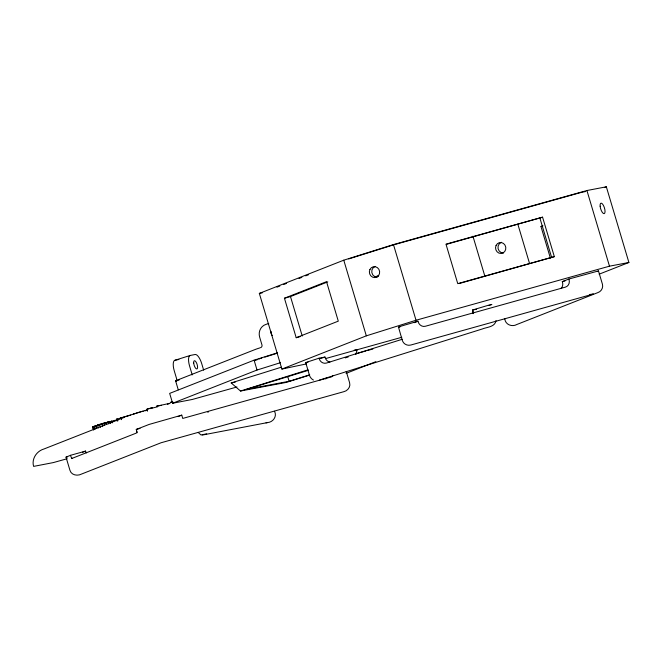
<?xml version="1.0" encoding="UTF-8"?>
<svg xmlns="http://www.w3.org/2000/svg" width="662" height="662" viewBox="0 0 662 662"><rect width="100%" height="100%" fill="white"/><g stroke="black" fill="none" stroke-linecap="round" stroke-linejoin="round"><path stroke-width="0.99" d="M496.02 320.582C495.085 327.136 486.736 327.078 482.085 329.047L319.382 380.112M355.825 354.418L357.248 349.561L354.228 350.132M346.226 371.39L349.586 382.669C350.91 386.774 347.682 390.928 343.652 391.738L161.056 442.762L81.492 474.075C77.429 476.259 71.289 475.175 69.94 470.301L66.018 457.144L70.503 455.307L85.597 451.095L85.837 451.914A2.574 1.059 74.4 0 0 86.259 452.949M402.306 340.409L398.499 327.16A22.177 0.852 -16.6 0 1 400.982 326.184L417.962 321.202L418.161 321.856A6.181 5.635 68.5 0 0 425.36 326.258L565.398 287.134A6.181 5.635 68.5 0 0 569.063 279.695L568.873 279.033L598.473 270.932L602.395 284.089C603.504 287.598 601.295 291.611 597.778 292.637L516.898 324.471C512.057 327.293 505.288 324.628 504.783 318.819M598.473 270.932L597.927 271.213M93.458 429.837L92.754 426.733L100.607 424.201M176.051 380.617L175.786 380.749A14.763 0.563 -16.6 0 0 175.72 380.931L177.201 380.683M309.609 375.71L305.687 362.553L319.051 358.192L325.001 357.058L325.199 357.72A6.181 5.784 79.2 0 0 329.916 362.073M71.488 458.601L72.232 458.236A2.574 1.059 74.4 0 1 70.751 456.135L70.503 455.307M147.221 409.902L116.082 419.41L116.818 419.336M114.203 420.751L115.047 420.32L101.443 423.945M306.572 363.885L281.896 369.065L259.339 293.407L343.768 260.183L393.468 244.584L586.929 190.524L606.342 186.808L628.9 262.475L599.16 274.176M276.989 287.151L279.861 286.025M283.684 284.519L286.555 283.386M298.984 278.495L301.855 277.37M305.678 275.864L308.55 274.73M284.437 298.231L326.523 281.673L338.29 321.144L296.204 337.711L284.437 298.231L290.477 296.551L327.773 281.871M604.423 187.569L606.342 186.808M446.345 244.361L542.567 217.177L554.334 256.649L459.105 283.559M550.387 258.13L540.978 226.553L542.89 225.8M176.415 380.468L255.962 349.197A14.763 0.563 -16.6 0 1 258.85 348.22L259.893 347.881M277.477 352.821L254.092 360.161L169.662 393.393L172.608 403.257L192.319 399.459L236.963 386.989M254.812 360.641L257.675 359.516M124.001 417.49L43.957 448.993C36.708 451.004 31.379 458.932 33.613 466.387L53.332 462.589L67.218 458.708M172.608 403.257L257.03 370.033L280.423 362.693M281.896 369.065L366.326 335.841L416.026 320.243L609.487 266.182L628.9 262.475M136.504 430.259L136.256 429.431L149.173 424.416L181.752 415.14L182.737 418.434L331.381 376.901A2.574 2.35 68.5 0 0 332.87 375.478M82.436 452.336L85.597 451.095M414.205 322.684L417.962 321.202M72.472 458.212L136.248 433.113A2.574 1.059 74.4 0 0 136.645 430.813L137.241 432.725M177.995 416.621L181.752 415.14M491.063 304.868L491.858 304.454A22.185 0.852 -16.6 0 0 489.557 304.901L472.519 310.023L473.595 313.639M561.004 288.475A6.181 5.635 68.5 0 0 562.493 282.277L562.295 281.623L568.873 279.033M346.077 373.376L375.826 361.675M120.385 418.086L130.704 415.107M109.71 422.099L110.389 421.851M134.361 413.676L133.36 414.106L133.906 414.031M97.364 425.269L98.216 424.971M172.749 401.544L170.316 402.471L172.426 401.908M489.086 305.554L490.194 305.182M260.605 347.658L261.035 347.459A2.234 2.085 79.1 0 0 261.953 344.894L259.653 337.157A10.302 9.64 79.2 0 1 265.917 324.405L268.755 323.511M348.709 258.925L393.327 244.923M176.473 380.758A2.574 0.927 72.6 0 0 176.464 378.217L174.255 370.819A10.302 3.699 72.6 0 1 174.967 360.244L190.284 355.436L195.133 354.501A10.302 3.699 72.6 0 1 201.728 363.67L203.656 370.141M176.282 380.865L179.344 379.856M264.833 357.116L276.642 353.409M146.964 409.19L152.243 407.751L146.964 409.19L147.552 411.168M309.791 375.031L286.298 382.404L240.488 391.027L231.179 382.934L281.35 367.187M149.96 408.653L157.647 406.774M97.769 425.385L100.616 424.499M102.511 423.903L109.147 421.826M93.987 426.717L96.892 425.807M102.709 423.986L110.455 421.57M167.412 404.242L169.29 403.655M320.466 358.481L325.001 357.058M402.165 339.3L326.54 363.033A6.181 5.784 79.2 0 1 319.25 358.845L319.051 358.192M345.258 357.894L348.204 356.975M240.488 391.027L308.012 369.835M308.194 370.372L246.86 389.248L289.145 381.287L309.551 374.882M206.652 433.85L200.975 434.951L198.319 432.559M202.241 435.066L267.415 422.604C272.984 422.306 277.32 416.456 274.523 411.251M104.555 425.012L103.967 423.043L99.548 424.383L100.434 427.346M136.033 413.138L140.774 411.739M104.356 423.076L107.641 422.182M394.32 244.65L580.806 192.534M542.567 217.177L445.981 244.162L457.748 283.634L554.334 256.649M540.978 226.553L542.699 226.065M374.725 276.832L378.705 275.723M376.074 276.757L378.068 276.203M296.204 337.711L300.515 336.503M562.295 281.623L565.224 280.804M325.423 358.614L401.817 337.272M356.015 353.723L365.937 350.951M367.923 350.397L372.88 349.006M136.256 429.431L140.03 428.38M207.653 412.12L208.621 411.88M399.98 326.945L398.383 327.251M67.607 456.838L66.018 457.144M142.065 411.408L143.215 411.135M259.339 293.407L262.301 292.836M174.967 360.244L178.864 359.491M581.799 192.261L585.671 191.517M472.519 310.023L476.491 309.27M231.179 382.934L235.209 382.173M266 422.869L267.415 422.604M170.167 403.249L156.53 406.203L161.478 405.31M145.135 410.771L146.774 410.473M589.486 294.532L593.442 294.002L410.845 345.018C407.56 345.994 403.803 344.223 402.529 341.038M313.44 380.062L311.413 378.664L309.833 376.339M305.687 362.553L305.753 362.594A22.185 0.852 -16.6 0 0 306.142 362.536M586.929 190.524L609.487 266.182M539.935 218.212L551.703 257.683M517.849 224.244L529.559 263.517M472.941 236.202L484.94 276.459M393.468 244.584L416.026 320.243M343.768 260.183L366.326 335.841M290.477 296.551L302.244 336.023M287.697 376.455L289.145 381.287M254.092 360.161L257.03 370.033M175.612 380.907L178.26 389.794M120.989 417.689L121.576 419.658M117.273 418.897L117.861 420.867M116.578 419.145L117.174 421.123M111.564 420.949L112.151 422.927M109.95 421.363L110.537 423.332M108.088 421.86L108.676 423.837M106.069 422.43L106.656 424.408M101.799 423.697L102.676 426.651M97.504 425.037L98.381 428M95.791 425.6L96.677 428.554M94.418 426.071L95.303 429.026M93.392 426.452L94.269 429.415M93.16 427.884L93.747 429.853M92.754 426.733L93.632 429.688M308.053 362.147A22.185 0.852 -16.6 0 1 307.358 362.304M503.418 253.016A5.495 5.131 79.2 0 1 501.465 242.292M377.141 277.146A5.495 5.139 79.2 0 1 375.329 266.397M472.718 310.685A6.181 5.784 79.2 0 1 472.933 313.424M258.908 359.061A14.763 0.563 -16.6 0 1 259.769 358.763M260.745 358.432A14.763 0.563 -16.6 0 1 261.788 358.084M192.046 374.982A2.574 0.91 72.6 0 0 191.781 373.409L189.572 366.003A10.302 3.699 72.6 0 1 190.284 355.436M272.289 335.444A4.295 4.022 79.2 0 1 271.064 331.331M326.424 377.522A2.574 2.35 68.5 0 1 325.712 378.97M496.086 245.42A5.495 5.131 79.2 0 0 501.01 253.472A5.495 5.131 79.2 0 0 504.982 245.081A5.495 5.131 79.2 0 0 496.086 245.42M600.128 206.196A5.495 1.953 72.6 0 0 604.183 213.652A5.495 1.953 72.6 0 0 603.396 205.344A5.495 1.953 72.6 0 0 600.128 206.196M369.934 269.484A5.495 5.139 79.2 0 0 374.758 277.601A5.495 5.139 79.2 0 0 378.854 269.268A5.495 5.139 79.2 0 0 369.934 269.484M193.709 363.074A4.295 1.539 72.6 0 0 196.879 368.949A4.295 1.539 72.6 0 0 196.324 362.495A4.295 1.539 72.6 0 0 193.709 363.074"/></g></svg>
